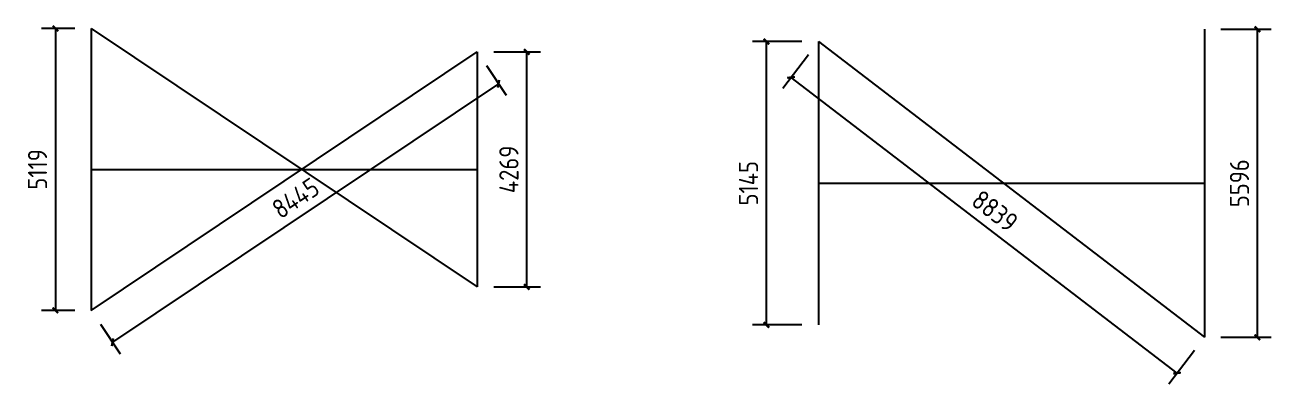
# Model space of a CAD drawing. Extents: x -41778 to 305453, y -85562 to 95360.
# Drawn here: x 198174 to 220836, y 82608 to 89129 of the extents above; entities that cross this region are included whole.
import ezdxf

# ---------------------------------------------------------------- set-up
doc = ezdxf.new("R2010")
doc.units = 0
doc.header["$LTSCALE"] = 1000
doc.header["$MEASUREMENT"] = 0
doc.styles.get("Standard").update_dxf_attribs({"font": 'gbenor.shx', "bigfont": 'gbcbig.shx'})
doc.dimstyles.get("Standard").update_dxf_attribs({"dimscale": 100, "dimtxt": 3.5, "dimasz": 1, "dimexe": 2.5, "dimexo": 3, "dimgap": 1.5, "dimtad": 1, "dimdec": 0, "dimzin": 0, "dimdsep": 46, "dimtxsty": 'Standard', "dimblk": 'ARCHTICK', "dimcen": 0.09, "dimadec": 0, "dimazin": 0, "dimtfac": 1, "dimtdec": 0, "dimtix": 1, "dimtmove": 2, "dimatfit": 3, "dimfxl": 1, "dimtolj": 1, "dimtzin": 0, "dimarcsym": 0})

# ---------------------------------------------------------------- blocks, each defined once
blk = doc.blocks.new('_ArchTick')
at = {"color": 0, "linetype": 'ByBlock', "const_width": 0.4}
blk.add_lwpolyline([(-0.5, -0.5), (0.5, 0.5)], dxfattribs=at)
blk = doc.blocks.new('*D911')
at = {"color": 0, "lineweight": -2}
for p, q in [((199080, 89065), (198478, 89065)), ((198728, 89065), (198728, 83946)), ((199080, 83946), (198478, 83946))]:
    blk.add_line(p, q, dxfattribs=at)
at = {"layer": 'Defpoints', "color": 0}
for p in [(199380, 89065), (198728, 83946), (199380, 83946)]:
    blk.add_point(p, dxfattribs=at)
at = {"color": 0, "lineweight": -2, "xscale": 100, "yscale": 100, "zscale": 100}
for p, rotation in [((198728, 89065), 90), ((198728, 83946), 270)]:
    blk.add_blockref('_ArchTick', p, dxfattribs=dict(at, rotation=rotation))
at = {"color": 0, "insert": (198403, 86506), "char_height": 350, "attachment_point": 5, "rotation": 90}
blk.add_mtext('\\A1;5119', dxfattribs=at)
blk = doc.blocks.new('*D912')
at = {"color": 0, "lineweight": -2}
for p, q in [((206567, 88391), (206926, 87853)), ((206787, 88061), (199767, 83367)), ((199547, 83697), (199906, 83159))]:
    blk.add_line(p, q, dxfattribs=at)
at = {"layer": 'Defpoints', "color": 0}
for p in [(206400, 88640), (199380, 83946), (199767, 83367)]:
    blk.add_point(p, dxfattribs=at)
at = {"color": 0, "lineweight": -2, "xscale": 100, "yscale": 100, "zscale": 100}
for p, rotation in [((206787, 88061), 33.76910132830763), ((199767, 83367), 213.7691013283076)]:
    blk.add_blockref('_ArchTick', p, dxfattribs=dict(at, rotation=rotation))
at = {"color": 0, "insert": (203097, 85984), "char_height": 350, "attachment_point": 5, "rotation": 33.7691}
blk.add_mtext('\\A1;8445', dxfattribs=at)
blk = doc.blocks.new('*D913')
at = {"color": 0, "lineweight": -2}
for p, q in [((206700, 88640), (207550, 88640)), ((207300, 84371), (207300, 88640)), ((206700, 84371), (207550, 84371))]:
    blk.add_line(p, q, dxfattribs=at)
at = {"layer": 'Defpoints', "color": 0}
for p in [(206400, 88640), (207300, 88640), (206400, 84371)]:
    blk.add_point(p, dxfattribs=at)
at = {"color": 0, "lineweight": -2, "xscale": 100, "yscale": 100, "zscale": 100}
for p, rotation in [((207300, 88640), 90), ((207300, 84371), 270)]:
    blk.add_blockref('_ArchTick', p, dxfattribs=dict(at, rotation=rotation))
at = {"color": 0, "insert": (206975, 86506), "char_height": 350, "attachment_point": 5, "rotation": 90}
blk.add_mtext('\\A1;4269', dxfattribs=at)
blk = doc.blocks.new('*D914')
at = {"color": 0, "lineweight": -2}
for p, q in [((219924, 89053), (220836, 89053)), ((220586, 83457), (220586, 89053)), ((219924, 83457), (220836, 83457))]:
    blk.add_line(p, q, dxfattribs=at)
at = {"layer": 'Defpoints', "color": 0}
for p in [(219624, 89053), (220586, 89053), (219624, 83457)]:
    blk.add_point(p, dxfattribs=at)
at = {"color": 0, "lineweight": -2, "xscale": 100, "yscale": 100, "zscale": 100}
for p, rotation in [((220586, 89053), 90), ((220586, 83457), 270)]:
    blk.add_blockref('_ArchTick', p, dxfattribs=dict(at, rotation=rotation))
at = {"color": 0, "insert": (220261, 86255), "char_height": 350, "attachment_point": 5, "rotation": 90}
blk.add_mtext('\\A1;5596', dxfattribs=at)
blk = doc.blocks.new('*D915')
at = {"color": 0, "lineweight": -2}
for p, q in [((212304, 88828), (211407, 88828)), ((211657, 83683), (211657, 88828)), ((212304, 83683), (211407, 83683))]:
    blk.add_line(p, q, dxfattribs=at)
at = {"layer": 'Defpoints', "color": 0}
for p in [(211657, 88828), (212604, 88828), (212604, 83683)]:
    blk.add_point(p, dxfattribs=at)
at = {"color": 0, "lineweight": -2, "xscale": 100, "yscale": 100, "zscale": 100}
for p, rotation in [((211657, 88828), 90), ((211657, 83683), 270)]:
    blk.add_blockref('_ArchTick', p, dxfattribs=dict(at, rotation=rotation))
at = {"color": 0, "insert": (211332, 86255), "char_height": 350, "attachment_point": 5, "rotation": 90}
blk.add_mtext('\\A1;5145', dxfattribs=at)
blk = doc.blocks.new('*D916')
at = {"color": 0, "lineweight": -2}
for p, q in [((212422, 88589), (211954, 87978)), ((219126, 82806), (212106, 88177)), ((219442, 83219), (218974, 82608))]:
    blk.add_line(p, q, dxfattribs=at)
at = {"layer": 'Defpoints', "color": 0}
for p in [(212604, 88828), (212106, 88177), (219624, 83457)]:
    blk.add_point(p, dxfattribs=at)
at = {"color": 0, "lineweight": -2, "xscale": 100, "yscale": 100, "zscale": 100}
for p, rotation in [((212106, 88177), 142.5829816626454), ((219126, 82806), 322.5829816626454)]:
    blk.add_blockref('_ArchTick', p, dxfattribs=dict(at, rotation=rotation))
at = {"color": 0, "insert": (215814, 85750), "char_height": 350, "attachment_point": 5, "rotation": 322.583}
blk.add_mtext('\\A1;8839', dxfattribs=at)

msp = doc.modelspace()

# ---------------------------------------------------------------- linework, layer by layer
for p, q in [((199379.8, 89065.3), (199379.8, 83946.3)), ((199379.8, 89065.3), (206399.8, 84371.3)), ((219624.1, 89053.2), (219624.1, 83457.2)), ((199379.8, 83946.3), (206399.8, 88640.3)), ((206399.8, 88640.3), (206399.8, 84371.3)), ((212604.1, 88827.7), (212604.1, 83682.7)), ((212604.1, 88827.7), (219624.1, 83457.2)), ((199379.8, 86505.8), (206399.8, 86505.8)), ((212604.1, 86255.2), (219624.1, 86255.2))]:
    msp.add_line(p, q)

# ---------------------------------------------------------------- dimensions: what is measured, and where the dimension line sits
for p1, p2, distance, picture, middle in [((199379.8, 89065.3), (199379.8, 83946.3), -651.4, '*D911', (198403.4, 86505.8)), ((219624.1, 83457.2), (219624.1, 89053.2), -961.5, '*D914', (220260.6, 86255.2)), ((212604.1, 83682.7), (212604.1, 88827.7), 947.2, '*D915', (211332, 86255.2)), ((206399.8, 88640.3), (199379.8, 83946.3), 696.9, '*D912', (203096.6, 85984.1)), ((206399.8, 84371.3), (206399.8, 88640.3), -900.3, '*D913', (206975.1, 86505.8)), ((219624.1, 83457.2), (212604.1, 88827.7), 819.6, '*D916', (215813.6, 85749.6))]:
    dim = msp.add_aligned_dim(p1=p1, p2=p2, distance=distance, dimstyle='Standard')
    dim.commit()
    dim.dimension.update_dxf_attribs({"geometry": picture, "text_midpoint": middle})

doc.saveas('drawing.dxf')
